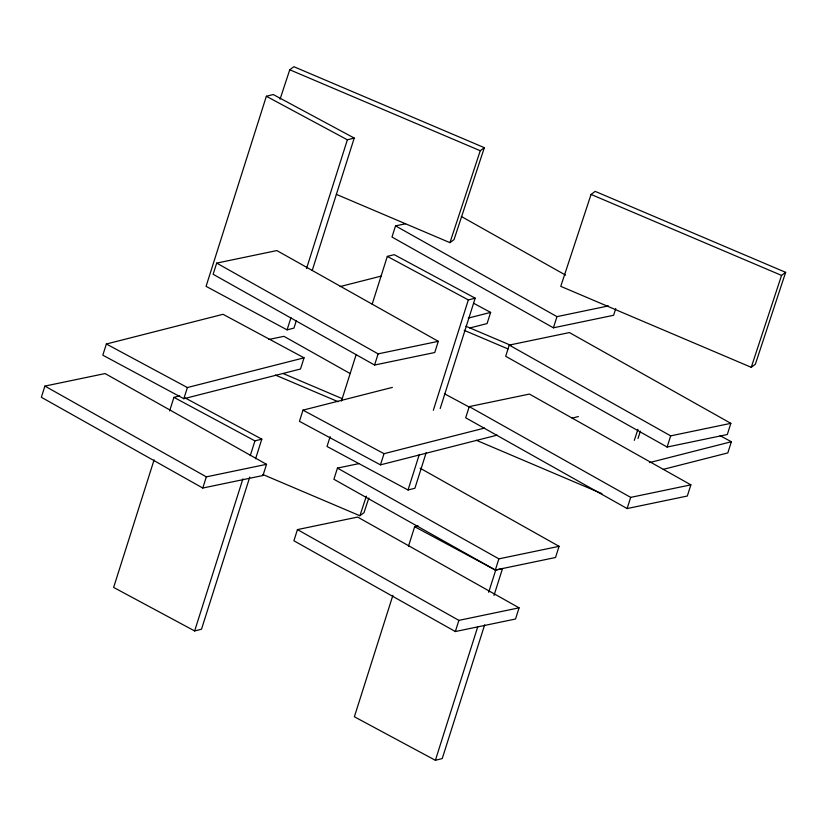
<?xml version="1.0" encoding="UTF-8"?>
<svg xmlns="http://www.w3.org/2000/svg" width="827" height="827" viewBox="0 0 827 827"><rect width="100%" height="100%" fill="white"/><g stroke="black" fill="none" stroke-linecap="round" stroke-linejoin="round"><path stroke-width="1.24" d="M44.896 386.085L41.35 397.27L202.78 488.033L262.976 475.504L266.521 464.329L105.091 373.556L44.896 386.085L206.326 476.859L266.521 464.329M106.363 344.011L102.817 355.186L183.832 398.717L300.501 369.007L304.047 357.833L223.032 314.301L106.363 344.011L187.378 387.543L304.047 357.833M312.224 270.491L354.235 138.057L273.22 94.526L266.356 96.273L206.068 286.338L287.083 329.87L293.947 328.123L296.273 320.773M154.091 459.895L113.63 587.428L194.645 630.949L201.509 629.202L249.744 477.148M169.649 410.843L173.928 397.353L179.645 395.895M216.684 263.1L213.139 274.275L374.569 365.038L434.754 352.509L438.3 341.334L276.869 250.571L216.684 263.1L378.115 353.863L438.3 341.334M183.832 398.717L187.378 387.543M202.78 488.033L206.326 476.859M287.083 329.87L290.97 317.609M306.528 268.558L347.371 139.804L354.235 138.057M194.645 630.949L242.89 478.895M250.271 455.594L254.943 440.884L261.808 439.137L255.584 458.758M392.37 387.398L302.992 410.151L299.446 421.325L380.472 464.857L497.141 435.147M297.451 529.6L293.905 540.775L455.336 631.539L515.531 619.009L519.077 607.835L357.646 517.071L297.451 529.6L458.882 620.364L519.077 607.835M405.571 223.776L395.533 225.864L391.988 237.049L553.418 327.812L613.613 315.283L615.743 308.574M330.138 436.656L327.027 446.466L408.042 489.998L414.906 488.25L426.184 452.689M341.417 401.095L356.199 354.494M372.15 304.222L387.325 256.401L394.179 254.654L475.194 298.175L440.191 408.538M358.763 463.658L337.447 468.092L333.901 479.267L495.332 570.03L555.527 557.501L559.073 546.327L420.064 468.165M374.569 365.038L378.115 353.863M380.472 464.857L384.017 453.682L484.55 428.076M408.042 489.998L419.32 454.437M433.327 410.285L468.34 299.922L475.194 298.175M392.877 595.368L354.37 716.771L435.384 760.302L442.249 758.555L484.643 624.892M408.445 546.316L414.668 526.696L418.1 525.827M473.747 303.333L490.628 312.399L487.082 323.574L469.705 327.999M469.24 406.605L465.694 417.79L627.124 508.553L687.32 496.024L690.865 484.849L529.435 394.076L469.24 406.605L630.67 497.378L690.865 484.849M509.236 345.097L505.69 356.282L667.12 447.045L727.305 434.516L730.851 423.341L569.421 332.568L509.236 345.097L670.666 435.87L730.851 423.341M455.336 631.539L458.882 620.364M553.418 327.812L556.964 316.638L608.383 305.928M495.332 570.03L498.877 558.856L559.073 546.327M435.384 760.302L477.789 626.639M488.674 592.297L495.683 570.227L502.537 568.48L493.988 595.461M627.124 508.553L630.67 497.378M667.12 447.045L670.666 435.87M720.11 435.695L731.368 441.742L727.822 452.917L663.275 469.354M280.064 99.178L289.76 69.768L293.854 66.698L484.343 147.671L454.044 239.582L449.94 242.642L336.362 194.366M262.872 474.512L359.89 515.748L366.361 496.148M449.94 242.642L480.249 150.731L484.343 147.671M368.842 497.978L363.994 512.688L359.89 515.748M591.067 194.438L560.758 286.349L751.247 367.312L755.351 364.252L785.65 272.341L595.161 191.368L591.067 194.438L781.556 275.401L785.65 272.341M634.299 440.346L637.937 429.316M637.989 438.506L640.418 431.156M751.247 367.312L781.556 275.401M340.104 286.566L381.061 276.135M468.289 318.085L490.628 312.399M572.15 418.131L578.362 416.55M649.443 462.603L731.368 441.742M268.899 339.463L283.94 336.331L350.079 373.515M289.76 69.768L480.249 150.731M465.911 326.241L510.879 345.355M464.185 330.314L507.964 348.922M476.476 440.326L601.891 493.636M283.082 373.504L342.233 398.645M275.432 375.065L338.14 401.715M266.356 96.273L347.371 139.804M387.325 256.401L468.34 299.922M444.43 393.745L469.178 407.039M302.992 410.151L384.017 453.682M185.289 398.025L261.808 439.137M173.928 397.353L254.943 440.884M414.668 526.696L495.683 570.227M461.332 216.488L565.585 275.112M395.533 225.864L556.964 316.638M337.447 468.092L498.877 558.856"/></g></svg>
